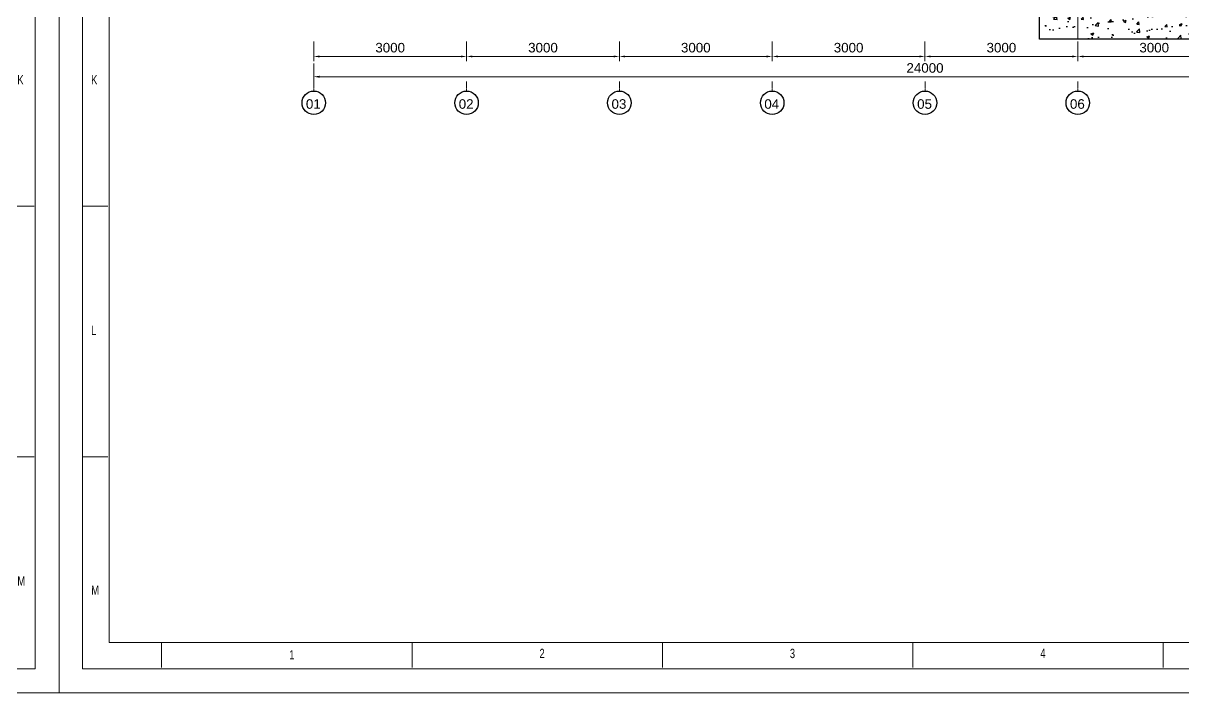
# Model space of a CAD drawing. Header units: millimetres. Extents: x 3220 to 226993, y 817 to 176024.
# Drawn here: x 143603 to 166369, y 117622 to 130757 of the extents above; entities that cross this region are included whole.
import ezdxf

# ---------------------------------------------------------------- set-up
doc = ezdxf.new("R2010")
doc.units = ezdxf.units.MM
doc.linetypes.add('AXES', pattern=[50.8, 31.75, -6.35, 6.35, -6.35])
doc.linetypes.add('CENTER', pattern=[10.16, 6.35, -1.27, 1.27, -1.27])
doc.layers.add('Axe', color=1, linetype='AXES', lineweight=9)
doc.styles.add('ARIAL_BOLD', font='arial.ttf')
doc.styles.add('SLDTEXTSTYLE0', font='TXT', dxfattribs={"width": 0.75})
doc.dimstyles.new('ECHE 75', dxfattribs={"dimscale": 75, "dimtxt": 2.5, "dimasz": 1.5, "dimexe": 1.25, "dimexo": 0.625, "dimgap": 1, "dimtad": 1, "dimdec": 0, "dimtxsty": 'ARIAL_BOLD', "dimcen": 2.5, "dimclrd": 4, "dimclre": 4, "dimclrt": 6, "dimadec": 0, "dimazin": 0, "dimtfac": 1, "dimtdec": 0, "dimtmove": 0, "dimatfit": 3, "dimfxl": 1, "dimlwd": 13, "dimlwe": 13, "dimarcsym": 0})

# ---------------------------------------------------------------- blocks, each defined once
blk = doc.blocks.new('section 1-2')
h = blk.add_hatch()
h.set_pattern_fill('AR-CONC', color=256, scale=3)
h.set_pattern_definition([(50, (9000, -500), (546.554, -47.817), [57.15, -628.65]), (355, (9000, -500), (-105.73, 573.17), [45.72, -502.922]), (100.4514, (9045.55, -504), (440.824, 525.353), [48.57, -534.27]), (46.184, (9000, -347.6), (813.237, -126.127), [85.725, -942.975]), (96.6356, (9067.8, -358.1), (712.21, 742.28), [72.855, -801.407]), (351.184, (9000, -347.6), (712.21, 742.28), [68.58, -754.38]), (21, (9076.2, -385.7), (454.843, -306.796), [57.15, -628.65]), (326, (9076.2, -385.7), (185.406, 552.564), [45.72, -502.92]), (71.4514, (9114.1, -411.27), (640.25, 245.768), [48.57, -534.27]), (37.5, (9000, -500), (9.2658, 253.665), [0, -496.824, 0, -510.54, 0, -504.825]), (7.5, (9000, -500), (200.459, 300.542), [0, -291.084, 0, -485.394, 0, -192.405]), (327.5, (8830.07, -500), (406.7718, -17.1862), [0, -190.5, 0, -594.36, 0, -788.67]), (317.5, (8753.87, -500), (444.388, 76.28), [0, -247.65, 0, -394.716, 0, -560.07])])
h.paths.add_polyline_path([(18250, -3825), (17750, -3825), (17750, -5000), (14750, -5000), (14750, -3787), (14250, -3787), (14250, -5500), (18250, -5500)])
blk.add_lwpolyline([(18250, -4000), (18250, -5500), (14250, -5500), (14250, -4000)])
at = {"layer": 'Axe', "ltscale": 15}
blk.add_line((15000, -5500), (15000, 33324), dxfattribs=at)
blk = doc.blocks.new('*D563')
at = {"color": 4, "lineweight": 13, "transparency": 16777216}
for p, q in [((149308, 130397), (149308, 130011)), ((152308, 130397), (152308, 130011)), ((149421, 130105), (152196, 130105))]:
    blk.add_line(p, q, dxfattribs=at)
at = {"color": 4, "transparency": 16777216}
for points in [[(149421, 130123), (149421, 130086), (149308, 130105)], [(152196, 130123), (152196, 130086), (152308, 130105)]]:
    blk.add_solid(points, dxfattribs=at)
at = {"layer": 'Defpoints', "color": 0, "transparency": 16777216}
for p in [(149308, 130444), (152308, 130444), (152308, 130105)]:
    blk.add_point(p, dxfattribs=at)
at = {"color": 6, "transparency": 16777216, "insert": (150808, 130276), "char_height": 187.5, "attachment_point": 5, "style": 'ARIAL_BOLD'}
blk.add_mtext('3000', dxfattribs=at)
blk = doc.blocks.new('*D564')
at = {"color": 4, "lineweight": 13, "transparency": 16777216}
for p, q in [((152308, 130397), (152308, 130011)), ((155308, 130397), (155308, 130011)), ((152421, 130105), (155196, 130105))]:
    blk.add_line(p, q, dxfattribs=at)
at = {"color": 4, "transparency": 16777216}
for points in [[(152421, 130123), (152421, 130086), (152308, 130105)], [(155196, 130123), (155196, 130086), (155308, 130105)]]:
    blk.add_solid(points, dxfattribs=at)
at = {"layer": 'Defpoints', "color": 0, "transparency": 16777216}
for p in [(152308, 130444), (155308, 130444), (155308, 130105)]:
    blk.add_point(p, dxfattribs=at)
at = {"color": 6, "transparency": 16777216, "insert": (153808, 130276), "char_height": 187.5, "attachment_point": 5, "style": 'ARIAL_BOLD'}
blk.add_mtext('3000', dxfattribs=at)
blk = doc.blocks.new('*D565')
at = {"color": 4, "lineweight": 13, "transparency": 16777216}
for p, q in [((155308, 130397), (155308, 130011)), ((158308, 130397), (158308, 130011)), ((155421, 130105), (158196, 130105))]:
    blk.add_line(p, q, dxfattribs=at)
at = {"color": 4, "transparency": 16777216}
for points in [[(155421, 130123), (155421, 130086), (155308, 130105)], [(158196, 130123), (158196, 130086), (158308, 130105)]]:
    blk.add_solid(points, dxfattribs=at)
at = {"layer": 'Defpoints', "color": 0, "transparency": 16777216}
for p in [(155308, 130444), (158308, 130444), (158308, 130105)]:
    blk.add_point(p, dxfattribs=at)
at = {"color": 6, "transparency": 16777216, "insert": (156808, 130276), "char_height": 187.5, "attachment_point": 5, "style": 'ARIAL_BOLD'}
blk.add_mtext('3000', dxfattribs=at)
blk = doc.blocks.new('*D566')
at = {"color": 4, "lineweight": 13, "transparency": 16777216}
for p, q in [((158308, 130397), (158308, 130011)), ((161308, 130397), (161308, 130011)), ((158421, 130105), (161196, 130105))]:
    blk.add_line(p, q, dxfattribs=at)
at = {"color": 4, "transparency": 16777216}
for points in [[(158421, 130123), (158421, 130086), (158308, 130105)], [(161196, 130123), (161196, 130086), (161308, 130105)]]:
    blk.add_solid(points, dxfattribs=at)
at = {"layer": 'Defpoints', "color": 0, "transparency": 16777216}
for p in [(158308, 130444), (161308, 130444), (161308, 130105)]:
    blk.add_point(p, dxfattribs=at)
at = {"color": 6, "transparency": 16777216, "insert": (159808, 130276), "char_height": 187.5, "attachment_point": 5, "style": 'ARIAL_BOLD'}
blk.add_mtext('3000', dxfattribs=at)
blk = doc.blocks.new('*D567')
at = {"color": 4, "lineweight": 13, "transparency": 16777216}
for p, q in [((161308, 130397), (161308, 130011)), ((164308, 130397), (164308, 130011)), ((161421, 130105), (164196, 130105))]:
    blk.add_line(p, q, dxfattribs=at)
at = {"color": 4, "transparency": 16777216}
for points in [[(161421, 130123), (161421, 130086), (161308, 130105)], [(164196, 130123), (164196, 130086), (164308, 130105)]]:
    blk.add_solid(points, dxfattribs=at)
at = {"layer": 'Defpoints', "color": 0, "transparency": 16777216}
for p in [(161308, 130444), (164308, 130444), (164308, 130105)]:
    blk.add_point(p, dxfattribs=at)
at = {"color": 6, "transparency": 16777216, "insert": (162808, 130276), "char_height": 187.5, "attachment_point": 5, "style": 'ARIAL_BOLD'}
blk.add_mtext('3000', dxfattribs=at)
blk = doc.blocks.new('*D568')
at = {"color": 4, "lineweight": 13, "transparency": 16777216}
for p, q in [((164308, 130397), (164308, 130011)), ((167308, 130397), (167308, 130011)), ((164421, 130105), (167196, 130105))]:
    blk.add_line(p, q, dxfattribs=at)
at = {"color": 4, "transparency": 16777216}
for points in [[(164421, 130123), (164421, 130086), (164308, 130105)], [(167196, 130123), (167196, 130086), (167308, 130105)]]:
    blk.add_solid(points, dxfattribs=at)
at = {"layer": 'Defpoints', "color": 0, "transparency": 16777216}
for p in [(164308, 130444), (167308, 130444), (167308, 130105)]:
    blk.add_point(p, dxfattribs=at)
at = {"color": 6, "transparency": 16777216, "insert": (165808, 130276), "char_height": 187.5, "attachment_point": 5, "style": 'ARIAL_BOLD'}
blk.add_mtext('3000', dxfattribs=at)
blk = doc.blocks.new('*D569')
at = {"color": 4, "lineweight": 13, "transparency": 16777216}
for p, q in [((149308, 129964), (149308, 129613)), ((173308, 129964), (173308, 129613)), ((149421, 129707), (173196, 129707))]:
    blk.add_line(p, q, dxfattribs=at)
at = {"color": 4, "transparency": 16777216}
for points in [[(149421, 129726), (149421, 129688), (149308, 129707)], [(173196, 129726), (173196, 129688), (173308, 129707)]]:
    blk.add_solid(points, dxfattribs=at)
at = {"layer": 'Defpoints', "color": 0, "transparency": 16777216}
for p in [(149308, 130011), (173308, 130011), (173308, 129707)]:
    blk.add_point(p, dxfattribs=at)
at = {"color": 6, "transparency": 16777216, "insert": (161308, 129878), "char_height": 187.5, "attachment_point": 5, "style": 'ARIAL_BOLD'}
blk.add_mtext('24000', dxfattribs=at)
blk = doc.blocks.new('A1 E1-200')
at = {"color": 1, "linetype": 'Continuous', "lineweight": 18}
for p, q in [((-164800, 0), (-164800, 116400)), ((0, 0), (0, 116400)), ((-162844, 1960), (-162844, 114440)), ((-162844, 1960), (-1960, 1960)), ((-164800, 0), (0, 0))]:
    blk.add_line(p, q, dxfattribs=at)
at = {"linetype": 'Continuous', "lineweight": 18}
for p, q in [((-163879, 931), (-163879, 115487)), ((-937, 931), (-937, 115487)), ((-163879, 931), (-937, 931))]:
    blk.add_line(p, q, dxfattribs=at)
at = {"color": 1, "linetype": 'Continuous', "lineweight": 15}
for p, q in [((0, 0), (0, 114440)), ((-164800, 0), (0, 0))]:
    blk.add_line(p, q, dxfattribs=at)
at = {"color": 5, "linetype": 'Continuous', "lineweight": 15}
for p, q in [((-163872, 19020), (-162892, 19020)), ((-1959, 19020), (-979, 19020)), ((-162892, 9221), (-163872, 9221)), ((-979, 9221), (-1959, 9221)), ((-160787, 983), (-160787, 1962)), ((-150989, 1962), (-150989, 983)), ((-141191, 983), (-141191, 1962)), ((-131393, 1962), (-131393, 983)), ((-121595, 983), (-121595, 1962))]:
    blk.add_line(p, q, dxfattribs=at)
at = {"color": 5, "lineweight": 15, "style": 'SLDTEXTSTYLE0', "width": 0.75}
for s, p in [('K', (-1632, 23785)), ('M', (-1632, 4188)), ('M', (-163540, 3831))]:
    blk.add_text(s, height=363, dxfattribs=at).set_placement(p)
at = {"color": 5, "linetype": 'Continuous', "lineweight": 15, "char_height": 363, "attachment_point": 1, "style": 'SLDTEXTSTYLE0'}
for s, insert in [('K', (-163545, 24148)), ('L', (-163545, 14349)), ('1', (-155792, 1665)), ('2', (-146003, 1719)), ('3', (-136205, 1719)), ('4', (-126406, 1719))]:
    blk.add_mtext(s, dxfattribs=dict(at, insert=insert))

msp = doc.modelspace()

# ---------------------------------------------------------------- linework, layer by layer
at = {"color": 1, "linetype": 'CENTER', "lineweight": 9}
for p, q in [((149308.2, 129425.7), (149308.2, 129613.2)), ((152308.2, 129425.7), (152308.2, 129613.2)), ((155308.2, 129425.7), (155308.2, 129613.2)), ((158308.2, 129425.7), (158308.2, 129613.2)), ((161308.2, 129425.7), (161308.2, 129613.2)), ((164308.2, 129425.7), (164308.2, 129613.2))]:
    msp.add_line(p, q, dxfattribs=at)
at = {"color": 5}
for centre in [(149308.2, 129195.2), (152308.2, 129195.2), (155308.2, 129195.2), (158308.2, 129195.2), (161308.2, 129195.2), (164308.2, 129195.2)]:
    msp.add_circle(centre, 230.5, dxfattribs=at)

# ---------------------------------------------------------------- block references
at = {"xscale": 0.5017310599597968, "yscale": 0.5017310599597968, "zscale": 0.5017310599597968}
for p in [(144308.2, 117622.2), (226993.4, 117622.2)]:
    msp.add_blockref('A1 E1-200', p, dxfattribs=at)
msp.add_blockref('section 1-2', (149308.2, 135943.7))

# ---------------------------------------------------------------- texts
at = {"char_height": 187.5, "attachment_point": 5, "style": 'ARIAL_BOLD'}
for s, insert in [('01', (149299.4, 129170.6)), ('02', (152299.4, 129170.6)), ('03', (155299.4, 129170.6)), ('04', (158299.4, 129170.6)), ('05', (161299.4, 129170.6)), ('06', (164299.4, 129170.6))]:
    msp.add_mtext(s, dxfattribs=dict(at, insert=insert))

# ---------------------------------------------------------------- dimensions: what is measured, and where the dimension line sits
for base, p1, p2, picture, middle in [((152308.2, 130104.7), (149308.2, 130443.7), (152308.2, 130443.7), '*D563', (150808.2, 130275.5)), ((155308.2, 130104.7), (152308.2, 130443.7), (155308.2, 130443.7), '*D564', (153808.2, 130275.5)), ((158308.2, 130104.7), (155308.2, 130443.7), (158308.2, 130443.7), '*D565', (156808.2, 130275.5)), ((161308.2, 130104.7), (158308.2, 130443.7), (161308.2, 130443.7), '*D566', (159808.2, 130275.5)), ((164308.2, 130104.7), (161308.2, 130443.7), (164308.2, 130443.7), '*D567', (162808.2, 130275.5)), ((167308.2, 130104.7), (164308.2, 130443.7), (167308.2, 130443.7), '*D568', (165808.2, 130275.5)), ((173308.2, 129707), (149308.2, 130011), (173308.2, 130011), '*D569', (161308.2, 129877.7))]:
    dim = msp.add_linear_dim(base=base, p1=p1, p2=p2, dimstyle='ECHE 75')
    dim.commit()
    dim.dimension.update_dxf_attribs({"geometry": picture, "text_midpoint": middle})

doc.saveas('drawing.dxf')
